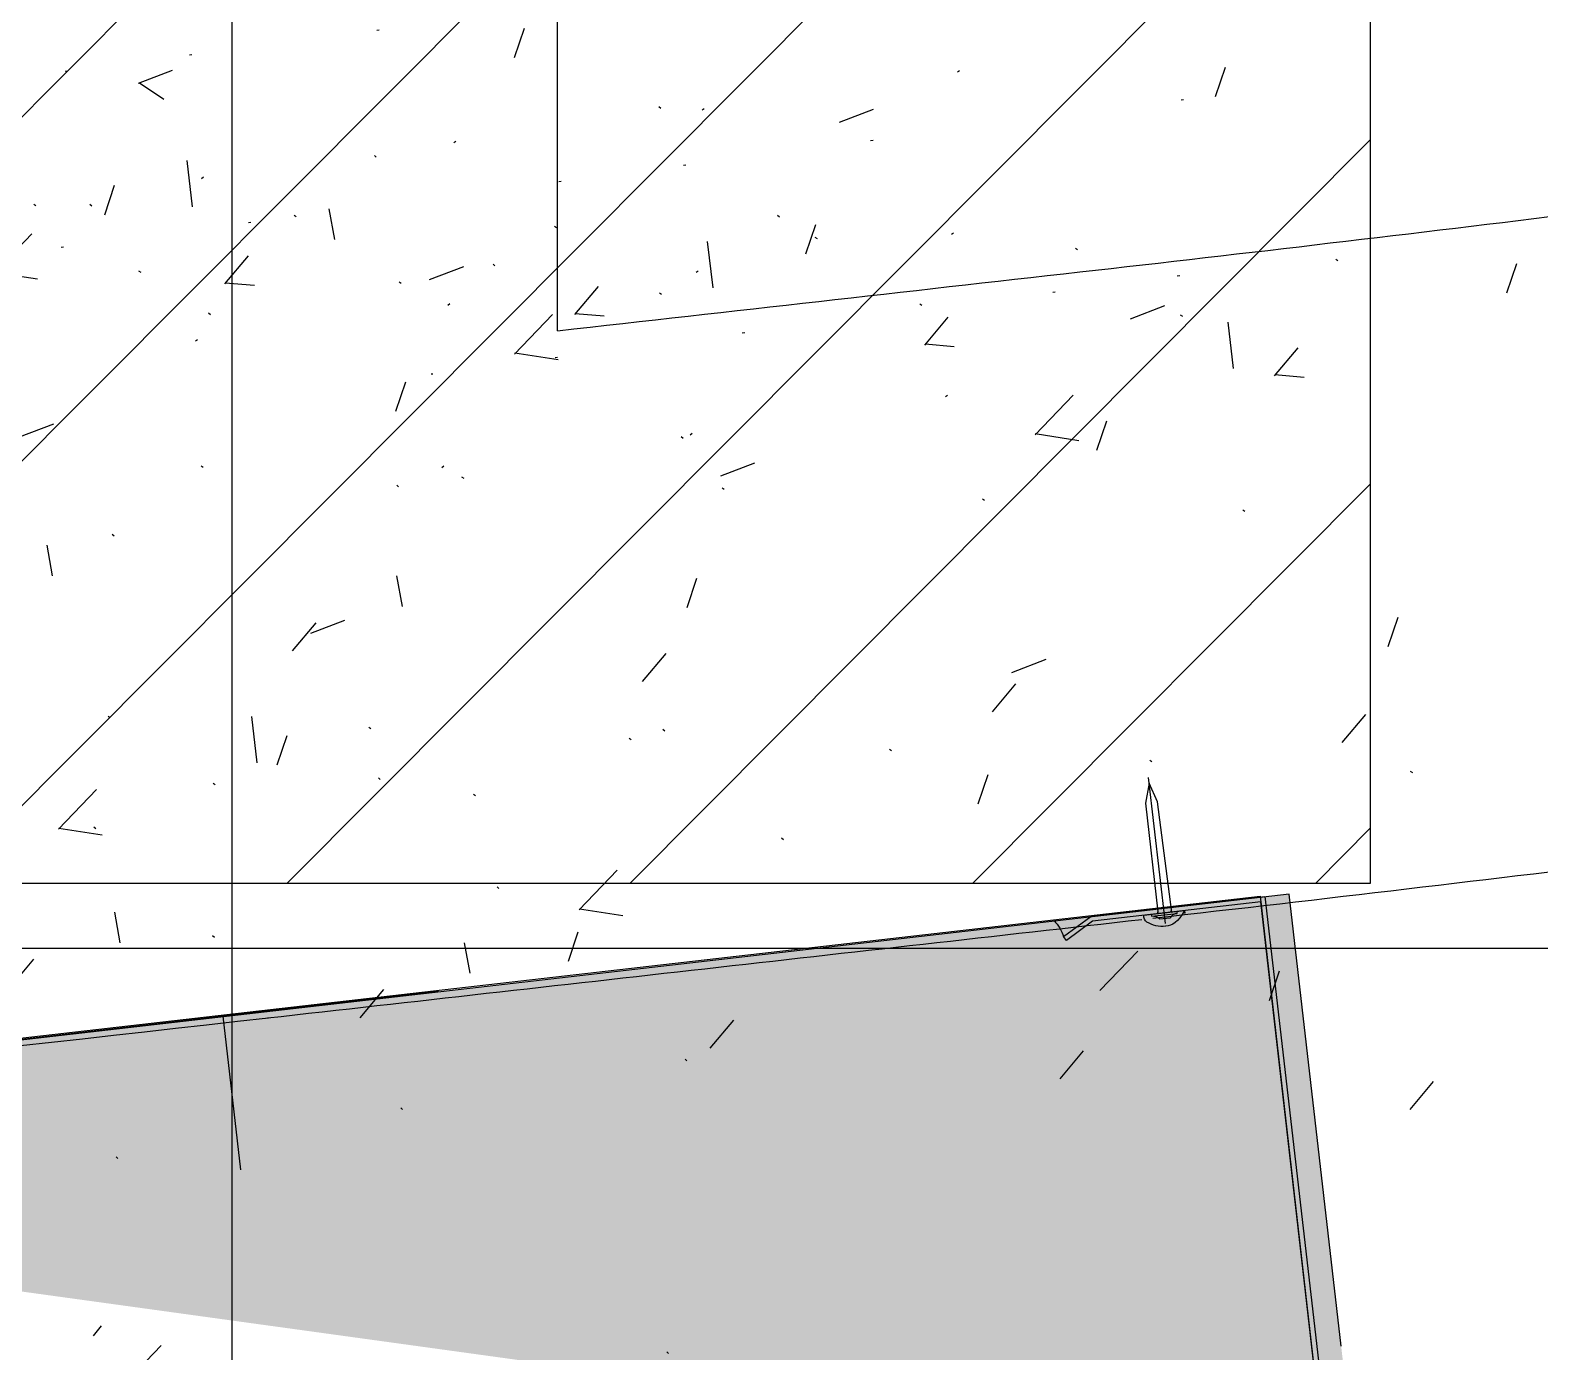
# Model space of a CAD drawing. Header units: inches. Extents: x 0 to 1813292486, y 0 to 3473589894.
# Drawn here: x 600659323.8 to 600659788, y 3473203893.9 to 3473204300.3 of the extents above; entities that cross this region are included whole.
import ezdxf

# ---------------------------------------------------------------- set-up
doc = ezdxf.new("R2010")
doc.units = ezdxf.units.IN
doc.header["$LTSCALE"] = 1000
doc.header["$MEASUREMENT"] = 0
for name, pattern in [('AX-MALL-GIRD-200$0$DOTE', [2.4200000000000004, 2, -0.2, 0.02, -0.2]), ('AX-MALL-WALL-P02-QT$0$CENTER', [2, 1.25, -0.25, 0.25, -0.25]), ('AX-MALL-WALL-P02-QT$0$DASHED', [0.75, 0.5, -0.25])]:
    doc.linetypes.add(name, pattern=pattern)
for name, color, linetype in [('A-Anno-Note', 241, 'Continuous'), ('AX-MALL-DIM-P02$0$A-Detl-Thin', 131, 'Continuous'), ('AX-MALL-GIRD-200$0$A-Grid', 222, 'AX-MALL-GIRD-200$0$DOTE'), ('AX-MALL-P02-200$0$A-Anno-Note', 241, 'Continuous'), ('AX-MALL-WALL-P02$0$A-Anno-Note', 241, 'Continuous'), ('AX-MALL-WALL-P02-QT$0$A-Anno-Note', 241, 'Continuous'), ('AX-MALL-WALL-P02-QT$0$A-Detl-Patt', 8, 'Continuous'), ('AX-MALL-WALL-P02-QT$0$A-Detl-Thin', 131, 'Continuous'), ('AX-MALL-WALL-P02-QT$0$A-Wall', 2, 'Continuous'), ('AX-MALL-WALL-P02-QT$0$A-Wall-Patt', 13, 'Continuous'), ('AX-MALL-WALL-P02-QT$0$A-Wind', 4, 'Continuous'), ('AX-MALL-WALL-P02-QT$0$AX-3#-wall-P01$0$A-Anno-Note', 241, 'Continuous'), ('AX-MALL-WALL-P02-QT$0$GC', 2, 'Continuous'), ('AX-MALL-WALL-P02-QT$0$L18', 6, 'Continuous'), ('AX-MALL-WALL-P02-QT$0$SEAL', 95, 'Continuous'), ('AX-MALL-WALL-P02-QT$0$STAIR', 9, 'AX-MALL-WALL-P02-QT$0$DASHED'), ('AX-MALL-WALL-P02-QT$0$zx', 1, 'AX-MALL-WALL-P02-QT$0$CENTER'), ('AX-MALL-ZTKD-P02$0$A-Anno-Note', 241, 'Continuous'), ('PX-MALL-P02-LG$0$P-Exsh', 31, 'Continuous'), ('PX-MALL-P02-LG$0$P-Hydt-Boxx', 221, 'Continuous'), ('SX-MALL-WALL-R-BZ$0$S-COLU', 30, 'Continuous'), ('SX-MALL-WALL-R-BZ$0$S-PATT-WALL', 83, 'Continuous')]:
    doc.layers.add(name, color=color, linetype=linetype)
doc.layers.add('AX-MALL-WALL-P02-QT$0$XC-T', color=4, linetype='Continuous', lineweight=40)
pattern_1 = [(45, (0, 359.0227), (-353.55353201463, 353.55353201463), [])]

# ---------------------------------------------------------------- blocks, each defined once
blk = doc.blocks.new('AX-MALL-GIRD-200')
at = {"layer": 'AX-MALL-GIRD-200$0$A-Grid'}
for p, q in [((600450894.6051974, 3473026022.376194), (600489624.1441464, 3473129986.103275)), ((600215588.64225, 3473125707.549852), (600573484.6463486, 3472992380.78657))]:
    blk.add_line(p, q, dxfattribs=at)
blk = doc.blocks.new('AX-MALL-WALL-P02-QT$0$tj')
at = {"layer": 'AX-MALL-WALL-P02-QT$0$A-Detl-Patt'}
h = blk.add_hatch(dxfattribs=at)
h.set_pattern_fill('STEEL', color=256, scale=100.0000000000001, angle=50.43183869082386)
h.set_pattern_definition([(75.00000000004839, (-14278.19445574284, 156289.8254051208), (-153.3407249234246, 41.08752340989569), []), (75.00000000004839, (-14317.88195610046, 156358.5661673546), (-153.3407249234246, 41.08752340989569), [])])
edge = h.paths.add_edge_path()
edge.add_arc((274302.9537697641, 370915.3693751197), 354853.2281302969, 270.9601093956941, 275.9513128638887)
edge.add_line((311095.3180618286, 17974.67259407043), (323404.2928284407, 17664.898229599))
edge.add_arc((337498.5854798314, -5423.033113246463), 27049.98445535583, 84.4296474408203, 121.40245730350341, ccw=False)
edge.add_line((340124.270958662, 21499.21483898163), (352435.6233639717, 23411.5238032341))
edge.add_line((352435.6233639717, 23411.5238032341), (352460.3320846558, 23263.57286787033))
edge.add_arc((262948.9762239404, 558936.3422532297), 543099.989586636, 279.486523026639, 288.5053300047131)
edge.add_line((435325.042740941, 43917.80823612213), (435185.9318172932, 44187.60760259628))
edge.add_arc((262948.9762341097, 558936.342259489), 542799.9895904897, 279.51816553668203, 288.50044427399206, ccw=False)
edge.add_line((352706.5441896915, 23608.95860147476), (352681.7270303965, 23756.88773488998))
edge.add_line((352681.7270303965, 23756.88773488998), (340117.7681742907, 21803.84383869171))
edge.add_arc((337510.0970116529, -5455.006554111635), 27383.29552171703, 84.53552636432372, 121.2026843873002)
edge.add_line((323323.7129554749, 17967.02113437653), (311085.7617697716, 18275.00808191299))
edge.add_arc((274273.8104503512, 371474.5356685471), 355112.6948552598, 270.96411062040687, 275.9501261722048, ccw=False)
edge.add_line((280248.9759351015, 16412.11376953125), (280248.9759185314, 16111.96136569977))
blk = doc.blocks.new('SX-MALL-WALL-R-BZ')
at = {"layer": 'SX-MALL-WALL-R-BZ$0$S-PATT-WALL'}
h = blk.add_hatch(dxfattribs=at)
h.set_pattern_fill('钢筋混凝土', color=256, scale=15, pattern_type=2)
h.set_pattern_definition([(24.56816130816271, (600578611.2237192, 3473080110.365553), (-31.18316059493327, 68.21004687955141), []), (29.56816130816269, (600578611.2237192, 3473080110.365553), (97.53445421719282, -46.37920051396389), [11.25, -123.75]), (334.5681613081628, (600578611.2237192, 3473080110.365553), (19.88439777927527, 112.9961142827297), [9, -99]), (80.01956130816268, (600578619.3515904, 3473080106.50062), (117.4189029658641, 66.61682168402376), [9.5610285, -105.1713168]), (25.75236130816271, (600578621.6965042, 3473080138.478197), (141.3476152528434, -79.15081592627133), [16.875, -185.625]), (76.20376130816268, (600578633.4754679, 3473080131.882288), (182.3878362876093, 87.98253897351975), [14.3415432, -157.75695]), (330.7523613081627, (600578621.6965042, 3473080138.478197), (182.3877676281842, 87.98268140648725), [13.49999999999997, -148.4999999999995]), (0.5681613081627113, (600578633.1346302, 3473080126.213644), (62.82047319493842, -87.84980448085341), [11.24999999999997, -123.7499999999997]), (305.5681613081627, (600578633.1346302, 3473080126.213644), (72.17288941707483, 89.18848104565322), [8.999999999999966, -98.99999999999973]), (51.01956130816269, (600578638.3696649, 3473080118.892823), (134.9933625472827, 1.338571315216136), [9.561028499999967, -105.1713167999997]), (17.06816130816274, (600578611.2237192, 3473080110.365553), (19.14085715648196, 46.15589493569758), [0.75, -97.8, 0.75, -100.5, 0.75, -99.375]), (347.0681613081627, (600578611.2237192, 3473080110.365553), (57.63084700165395, 41.66442755963357), [0.7499999999999979, -57.29999999999986, 0.7499999999999979, -95.54999999999973, 0.7499999999999979, -37.87499999999986]), (307.0681613081626, (600578579.8781208, 3473080122.042708), (73.85474000760384, -31.12342332406966), [0.75, -37.5, 0.75, -117, 0.75, -155.25]), (297.0681613081627, (600578565.8217986, 3473080127.2791), (87.21641676177077, -16.46683783357052), [0.75, -48.75, 0.75, -77.69999999999999, 0.75, -110.25])])
h.paths.add_polyline_path([(600455163.903369, 3473036480.077927), (600455408.2683511, 3473037136.039629), (600454752.3066484, 3473037380.404612), (600454507.9416661, 3473036724.442909)])
at = {"layer": 'SX-MALL-WALL-R-BZ$0$S-COLU'}
blk.add_lwpolyline([(600455163.903369, 3473036480.077927), (600455408.2683511, 3473037136.039629), (600454752.3066484, 3473037380.404612), (600454507.9416661, 3473036724.442909)], close=True, dxfattribs=at)
blk = doc.blocks.new('SX-MALL-WALL-R-2F~3F')
blk.add_blockref('SX-MALL-WALL-R-BZ', (-1.192092895507812e-06, -9.5367431640625e-07))
blk = doc.blocks.new('SX-MALL-WALL-2F~3F')
blk.add_blockref('SX-MALL-WALL-R-2F~3F', (0, 0))
blk = doc.blocks.new('AX-MALL-WALL-P02-QT$0$SD37x42')
at = {"layer": 'AX-MALL-WALL-P02-QT$0$L18'}
for points in [[(-4, 0.5999999999986585, 0.2084405735842766), (-1.5, 1.799999999998704), (1.5, 1.799999999998704, 0.2084405735842766), (4, 0.5999999999986585), (-4.000000000001819, 0.5999999999986585), (-4, -1.250555214937776e-12), (4, 1.250555214937776e-12), (4, 0.5999999999986585)], [(-2.350000000000364, -7.958078640513122e-13, -0.414213562373131), (-1.850000000000364, -0.5000000000007958), (-1.850000000000364, -34.2000000000013), (0, -40.2000000000013), (1.849999999999454, -34.2000000000013), (1.849999999999454, -0.5000000000007958, -0.414213562373095), (2.349999999999454, -7.958078640513122e-13)]]:
    blk.add_lwpolyline(points, format="xyb", dxfattribs=at)
at = {"layer": 'AX-MALL-WALL-P02-QT$0$zx'}
blk.add_line((0, 3.284486051296312), (0, -41.9599113763594), dxfattribs=at)
blk = doc.blocks.new('AX-MALL-WALL-P02-QT$0$Pm6-sh')
at = {"layer": 'AX-MALL-WALL-P02-QT$0$SEAL'}
h = blk.add_hatch(dxfattribs=at)
h.set_pattern_fill('ANSI37', color=256, scale=10, style=0)
h.set_pattern_definition([(44.99999999999999, (-19.99160936398599, -250.6485757686158), (-0.8838834764831844, 0.8838834764831844), []), (135, (-19.99160936398599, -250.6485757686158), (-0.8838834764831844, -0.8838834764831844), [])])
edge = h.paths.add_edge_path()
edge.add_arc((-0.1900467915774766, -4.521582304008564), 8.617608668481965, 88.77925127449454, 128.8620474018337)
edge.add_arc((-4.281924022181625, 0.5745069437180255), 2.082086379939756, 129.1744172430505, 196.0173535343711)
edge.add_line((-6.283179994102795, -2.273736754432321e-13), (6.283179994102795, -1.13686837721616e-13))
edge.add_arc((4.281924022181697, 0.574506943718061), 2.082086379939664, 343.9826464656304, 410.8255827569511)
edge.add_arc((0.1900467915774762, -4.521582304008486), 8.617608668481887, 51.13795259816609, 91.22074872550532)
blk.add_lwpolyline([(-0.006453183339459656, 4.094070460008197, 0.176699502915152), (-5.597143060081123, 2.188595719429372, 0.300218596868722), (-6.283179994102795, -2.273736754432321e-13), (6.283179994102795, -1.13686837721616e-13, 0.3002185968687222), (5.597143060081095, 2.188595719429372, 0.1766995029151519), (0.006453183339488078, 4.094070460008197)], format="xyb", dxfattribs=at)
blk = doc.blocks.new('AX-MALL-WALL-P02-QT$0$1300XF')
at = {"layer": 'AX-MALL-WALL-P02-QT$0$SEAL'}
h = blk.add_hatch(dxfattribs=at)
h.set_pattern_fill('ANSI33', color=256, scale=15, angle=209.9999999999999, style=0)
h.set_pattern_definition([(255, (-14675155.40646174, -9147197.317860058), (3.622221848584005, -0.9705714191344531), []), (255, (-14675157.70285837, -9147198.643685272), (3.622221848584005, -0.9705714191344531), [1.874999999999999, -0.9374999999999997])])
edge = h.paths.add_edge_path()
edge.add_line((380.4264060221612, -97.48449175432324), (369.4409326948225, -94.66964504681528))
edge.add_line((369.4409326892346, -94.66964505054057), (376.8763925731182, -101.9438434839249))
edge.add_arc((388.6692986376001, -107.6892454902991), 13.11801348290959, 128.9295534669922, 154.0250559578425, ccw=False)
at = {"color": 4, "ltscale": 10}
blk.add_lwpolyline([(952.2166069821105, -429.1864013746381, -0.08331468260540871), (817.0773010216653, -604.1000171712949), (274.1162508055568, -255.7887004967779), (952.2949094976648, -429.2064241860062), (996.8880384489894, -254.8176262397319), (318.7093797512352, -81.39990255609155), (274.1162508055568, -255.7887004967779)], format="xyb", dxfattribs=at)
at = {"layer": 'AX-MALL-WALL-P02-QT$0$AX-3#-wall-P01$0$A-Anno-Note'}
for p, q in [((564.9933418295695, -144.7723975088447), (694.3268235251307, -177.9119691923261)), ((629.660082446353, -161.3421832732274), (617.861558757606, -207.3881663847133))]:
    blk.add_line(p, q, dxfattribs=at)
at = {"layer": 'AX-MALL-WALL-P02-QT$0$GC', "linetype": 'ByBlock'}
blk.add_lwpolyline([(278.2451181411161, -239.3490381053998), (278.2450847513392, -239.3490295503289), (318.2716620973661, -83.10682095400989), (368.6792653016164, -96.02293946966529), (375.8274234178825, -103.0160672012134), (376.8763925749226, -101.943843472749), (369.4409329685732, -94.66964531876147), (317.1909266132861, -81.28144131787121), (276.4197385013103, -240.4297735933214), (276.4197385013103, -240.4297735933214), (272.0386536791339, -257.5277883764356), (273.4917112384574, -257.9001104534254)], close=True, dxfattribs=at)
at = {"layer": 'AX-MALL-WALL-P02-QT$0$SEAL'}
blk.add_lwpolyline([(380.4264060221612, -97.48449175432324, 0.1099395372882252), (376.8763925749226, -101.9438434746116)], format="xyb", dxfattribs=at)
at = {"layer": 'AX-MALL-WALL-P02-QT$0$STAIR', "extrusion": (0, 0, -1), "zscale": -1, "rotation": 194.371893604072}
blk.add_blockref('AX-MALL-WALL-P02-QT$0$SD37x42', (-347.2134304791689, -90.5226726643159), dxfattribs=at)
at = {"layer": 'AX-MALL-WALL-P02-QT$0$XC-T', "rotation": 165.628106395928}
blk.add_blockref('AX-MALL-WALL-P02-QT$0$Pm6-sh', (347.2134304791689, -90.5226726643159), dxfattribs=at)
blk = doc.blocks.new('AX-MALL-WALL-P02-QT$0$mqst2')
at = {"color": 6, "xscale": -1, "rotation": 352.1908631180739}
blk.add_blockref('AX-MALL-WALL-P02-QT$0$1300XF', (446438.7197777033, -43202.72182130814), dxfattribs=at)
blk = doc.blocks.new('AX-MALL-WALL-P02-QT')
at = {"layer": 'AX-MALL-WALL-P02-QT$0$A-Wall-Patt'}
h = blk.add_hatch(dxfattribs=at)
h.set_pattern_fill('普通砖', color=256, scale=200, style=0)
h.set_pattern_definition(pattern_1)
h.paths.add_polyline_path([(600454861.5184088, 3473036655.220112), (600454988.9145857, 3473036726.488276), (600457959.7571112, 3473044701.276251), (600457834.812025, 3473044747.821962), (600457737.4301986, 3473044677.386003), (600454793.6485379, 3473036775.238923)])
h = blk.add_hatch(dxfattribs=at)
h.set_pattern_fill('普通砖', color=256, scale=200, style=0)
h.set_pattern_definition(pattern_1)
h.paths.add_polyline_path([(600454236.3661468, 3473036708.595946, 0.0002842262009988095), (600454831.9243731, 3473036559.534398), (600454861.5184088, 3473036655.220111), (600454793.6485379, 3473036775.238923, -0.000242826775522685), (600454285.0362844, 3473036902.58362)])
h = blk.add_hatch(dxfattribs=at)
h.set_pattern_fill('普通砖', color=256, scale=200, style=0)
h.set_pattern_definition(pattern_1)
h.paths.add_polyline_path([(600454861.5184088, 3473036655.220112), (600454831.5861382, 3473036559.61885, 0.0001252503580636963), (600455094.0987053, 3473036494.143127), (600455095.7406119, 3473036493.734046), (600455145.7339044, 3473036687.392334, -7.484757109776143e-05), (600454988.9145857, 3473036726.488276)])
h = blk.add_hatch(dxfattribs=at)
h.set_pattern_fill('普通砖', color=256, scale=200, style=0)
h.set_pattern_definition(pattern_1)
h.paths.add_polyline_path([(600455095.7406119, 3473036493.734046), (600455097.3825184, 3473036493.324965, 0.005203728936968199), (600455403.1304058, 3473036420.519832), (600455447.432009, 3473036615.551543, -0.005203726524091579), (600455145.7339035, 3473036687.392334)])
at = {"layer": 'AX-MALL-WALL-P02-QT$0$A-Wall'}
blk.add_line((600454988.9145857, 3473036726.488276), (600457959.7571112, 3473044701.276251), dxfattribs=at)
for centre, radius, start, end in [((600585652.5328952, 3473560502.554089), 539828.0728787385, 255.9926285972833, 256.0097823969741), ((600585645.8581029, 3473560475.794173), 540000.4930694178, 255.9156145053327, 255.9807543505557), ((600458747.9002963, 3473051145.408853), 14899.99477762817, 256.0097829944881, 257.2023785001758), ((600585652.5322056, 3473560502.554558), 540028.0731671335, 255.9807181409853, 256.0094234084334), ((600458747.9003031, 3473051145.408851), 15099.99477778728, 256.0097824154915, 257.2023784741182)]:
    blk.add_arc(centre, radius, start, end, dxfattribs=at)
at = {"layer": 'AX-MALL-WALL-P02-QT$0$A-Anno-Note', "rotation": 339.5681613092181}
blk.add_blockref('AX-MALL-WALL-P02-QT$0$mqst2', (600052179.2710491, 3473232742.396311), dxfattribs=at)
at = {"layer": 'AX-MALL-WALL-P02-QT$0$A-Detl-Thin'}
blk.add_blockref('SX-MALL-WALL-2F~3F', (0, 0), dxfattribs=at)
at = {"layer": 'AX-MALL-WALL-P02-QT$0$A-Detl-Thin', "rotation": 339.5681613091762}
blk.add_blockref('AX-MALL-WALL-P02-QT$0$tj', (600144118.6961328, 3473128496.287411), dxfattribs=at)
at = {"layer": 'AX-MALL-WALL-P02-QT$0$A-Wind'}
blk.add_blockref('AX-MALL-GIRD-200', (0, 0), dxfattribs=at)
blk = doc.blocks.new('AX-MALL-WALL-P02')
at = {"layer": 'AX-MALL-WALL-P02$0$A-Anno-Note'}
blk.add_blockref('AX-MALL-WALL-P02-QT', (0, 0), dxfattribs=at)
blk = doc.blocks.new('PX-MALL-P02-LG$0$XHS1')
at = {"layer": 'PX-MALL-P02-LG$0$P-Hydt-Boxx', "ltscale": 0.7}
for p, q in [((350.0030003786087, 200), (350.003000497818, 60)), ((350.0030006170273, 60), (-349.996999502182, 60))]:
    blk.add_line(p, q, dxfattribs=at)
blk.add_solid([(350.0030006170273, 240), (350.0030002593994, 60.00000047683716), (-349.9969996213913, 60)], dxfattribs=at)
blk = doc.blocks.new('PX-MALL-P02-LG$0$20211220143732')
at = {"layer": 'PX-MALL-P02-LG$0$P-Hydt-Boxx', "ltscale": 0.7, "xscale": -1}
blk.add_blockref('PX-MALL-P02-LG$0$XHS1', (-349.9969999989844, 0), dxfattribs=at)
blk = doc.blocks.new('PX-MALL-P02-LG')
at = {"layer": 'PX-MALL-P02-LG$0$P-Exsh', "rotation": 166.1368104777657}
blk.add_blockref('PX-MALL-P02-LG$0$20211220143732', (600454474.0150994, 3473036711.627545), dxfattribs=at)
blk = doc.blocks.new('AX-MALL-ZTKD-P02')
at = {"layer": 'AX-MALL-ZTKD-P02$0$A-Anno-Note'}
blk.add_blockref('AX-MALL-GIRD-200', (0, 0), dxfattribs=at)
blk = doc.blocks.new('AX-MALL-DIM-P02')
at = {"layer": 'AX-MALL-DIM-P02$0$A-Detl-Thin'}
blk.add_blockref('AX-MALL-ZTKD-P02', (-2.384185791015625e-06, 9.5367431640625e-07), dxfattribs=at)
blk = doc.blocks.new('AX-MALL-P02-200')
at = {"layer": 'AX-MALL-P02-200$0$A-Anno-Note'}
blk.add_blockref('AX-MALL-WALL-P02', (0, 0), dxfattribs=at)
for name in ['AX-MALL-DIM-P02', 'PX-MALL-P02-LG']:
    blk.add_blockref(name, (0, 0), dxfattribs=at)

msp = doc.modelspace()

# ---------------------------------------------------------------- block references
at = {"layer": 'A-Anno-Note', "rotation": 20.43183869077545}
msp.add_blockref('AX-MALL-P02-200', (1250392458.527329, 9048125.682563305), dxfattribs=at)

doc.saveas('drawing.dxf')
